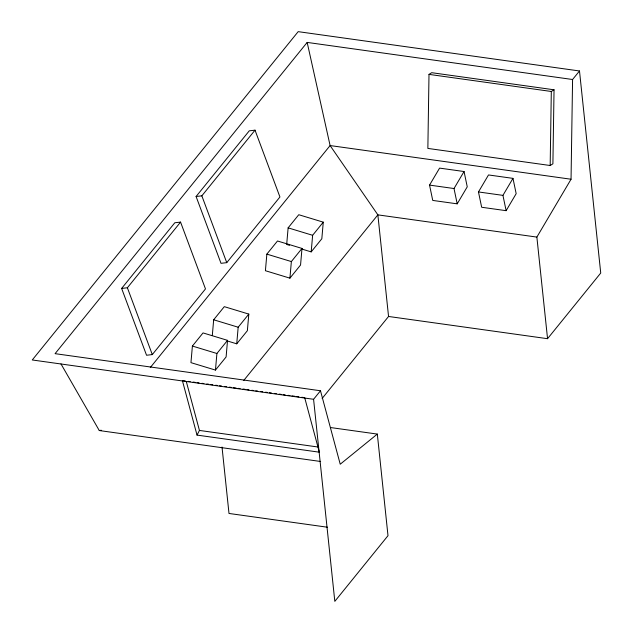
<?xml version="1.0" encoding="UTF-8"?>
<svg xmlns="http://www.w3.org/2000/svg" width="633" height="633" viewBox="0 0 633 633"><rect width="100%" height="100%" fill="white"/><g stroke="black" fill="none" stroke-linecap="round" stroke-linejoin="round"><path stroke-width="0.95" d="M429 74.377L427.861 148.415L550.172 165.506L552.902 163.828L554.041 89.791L431.73 72.692L429 74.377L551.311 91.476L554.041 89.791M550.172 165.506L551.311 91.476M322.118 398.481L388.551 316.468L547.553 338.695L536.871 237.09L571.045 179.234L572.58 79.505L579.496 70.975L298.183 31.65L32.267 359.971L313.58 399.288L320.488 390.759L55.079 353.657L307.171 42.411L572.58 79.505M192.4 346.053L190.952 362.646L215.457 370.083L226.1 356.957L227.54 340.356L203.035 332.918L192.4 346.053L216.905 353.491L227.54 340.356M212.316 335.403L213.669 319.784L224.304 306.657L248.816 314.095L247.368 330.687L236.734 343.822L227.31 340.958M215.457 370.083L216.905 353.491M236.734 343.822L238.174 327.221L248.816 314.095M266.857 254.126L265.409 270.718L289.914 278.156L300.556 265.021L301.996 248.429L277.491 240.991L266.857 254.126L291.362 261.564L301.996 248.429M301.767 249.03L311.191 251.887L321.825 238.76L323.273 222.159L298.768 214.722L288.126 227.856L286.686 244.457L289.51 245.311M289.914 278.156L291.362 261.564M311.191 251.887L312.631 235.294L323.273 222.159M304.687 397.659L319.341 452.191L197.029 435.093L199.442 430.432L186.308 381.541M429.546 185.105L439.587 168.109L464.052 171.527L467.249 186.838L457.208 203.842L432.743 200.424L429.546 185.105L454.011 188.531L464.052 171.527M478.469 191.949L488.51 174.945L512.975 178.371L516.172 193.682L506.131 210.678L481.666 207.26L478.469 191.949L502.934 195.368L512.975 178.371M121.631 288.426L174.811 222.761L180.563 222.104L205.48 288.925L152.3 354.583L146.547 355.248L121.631 288.426L127.383 287.762L180.563 222.104M196.088 196.499L249.267 130.833L255.02 130.169L279.936 196.99L226.756 262.655L221.004 263.32L196.088 196.499L201.84 195.834L255.02 130.169M150.298 367.551L330.102 145.558L307.171 42.411M243.768 380.425L377.869 214.864L536.871 237.09M547.553 338.695L600.733 273.029L579.496 70.975M313.58 399.288L334.817 601.35L387.997 535.684L377.323 434.08L340.23 464.218L320.488 390.759M60.974 363.904L99.278 430.543L101.233 430.234M571.045 179.234L330.102 145.558L377.869 214.864L388.551 316.468M183.356 380.694L185.311 380.971M188.246 381.382L190.209 381.652M193.144 382.063L195.099 382.34M197.053 382.609L199.015 382.886M201.951 383.297L203.905 383.566M206.841 383.978L208.795 384.255M210.757 384.524L212.712 384.801M215.647 385.212L217.602 385.481M219.564 385.758L221.518 386.027M224.454 386.439L226.408 386.716M229.344 387.127L231.306 387.396M233.261 387.673L236.196 388.084M238.15 388.353L240.105 388.63M243.04 389.042L245.003 389.311M246.957 389.588L248.911 389.857M251.847 390.268L253.809 390.545M255.764 390.814L257.718 391.091M260.654 391.503L262.616 391.772M265.551 392.183L267.506 392.46M269.46 392.729L271.422 393.006M274.358 393.417L276.312 393.686M279.248 394.098L281.202 394.375M283.165 394.644L285.119 394.921M288.055 395.332L290.009 395.601M291.971 395.878L294.907 396.29M296.861 396.559L298.816 396.836M301.751 397.247L303.713 397.516M330.497 427.536L377.323 434.08M199.442 430.432L317.837 446.985M99.278 430.543L320.638 461.481M327.522 527.234L228.996 513.458L222.017 447.025M288.126 227.856L312.631 235.294M213.669 319.784L238.174 327.221M201.84 195.834L226.756 262.655M127.383 287.762L152.3 354.583M182.375 380.56L197.029 435.093M502.934 195.368L506.131 210.678M454.011 188.531L457.208 203.842"/></g></svg>
